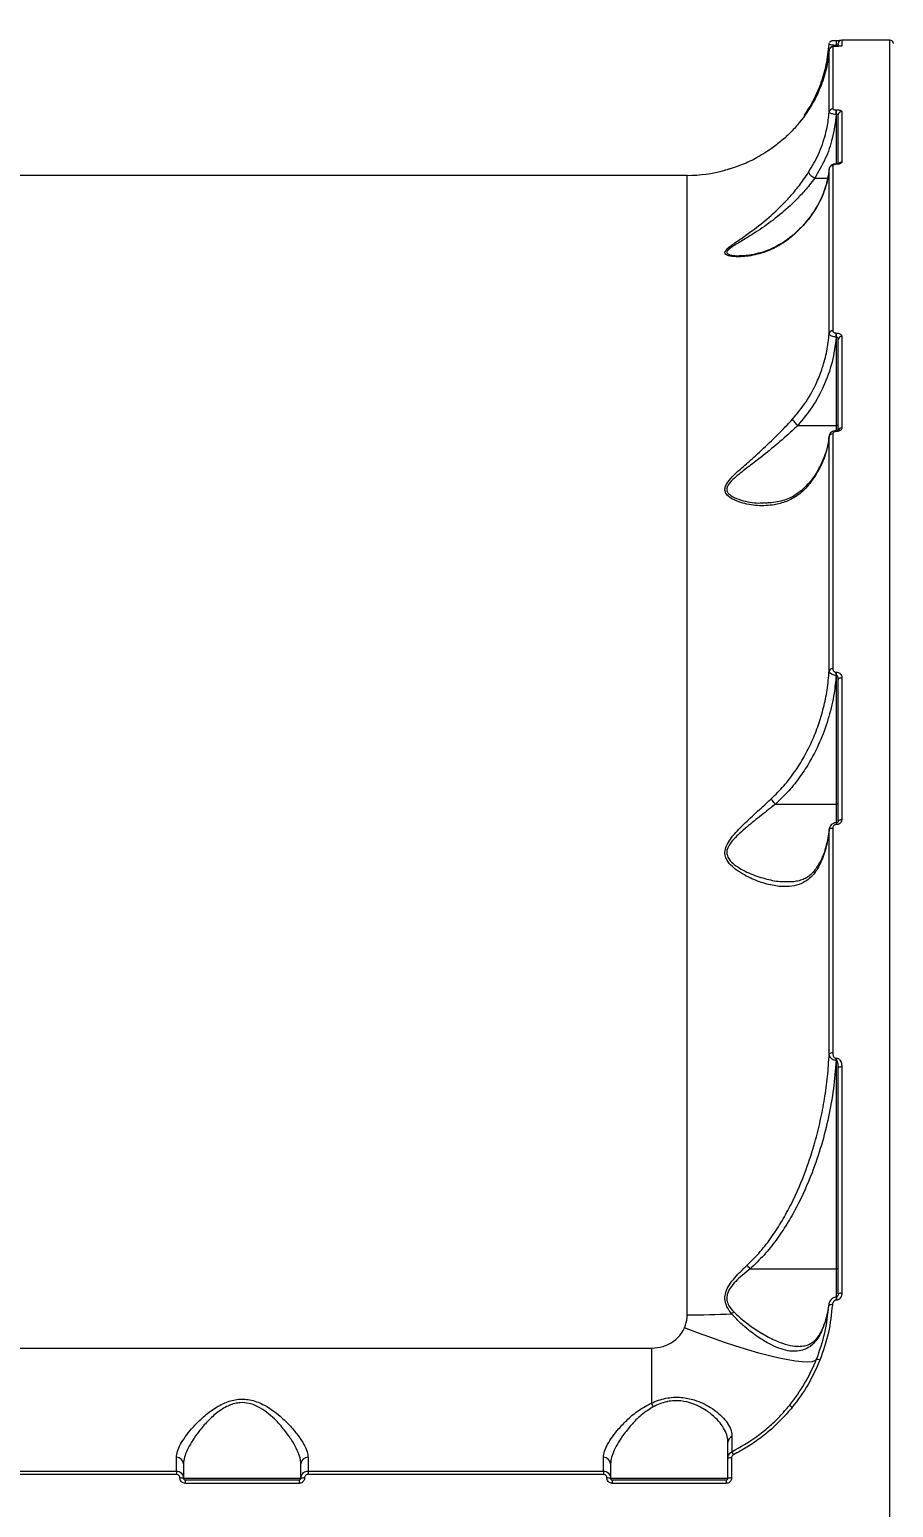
# Model space of a CAD drawing. Header units: millimetres. Extents: x -8760 to 8364, y -7998 to 7451.
# Drawn here: x 790.6 to 1033.4, y -2400.8 to -1985.6 of the extents above; entities that cross this region are included whole.
import ezdxf

# ---------------------------------------------------------------- set-up
doc = ezdxf.new("R2010")
doc.units = ezdxf.units.MM
for name, color, linetype in [('DIKOM_ОБЪЕКТ', 7, 'Continuous'), ('DIKOM_РАЗМЕР_ЗОНА', 7, 'Continuous'), ('DIKOM_РАЗМЕР_ОБЪЕКТА', 7, 'Continuous')]:
    doc.layers.add(name, color=color, linetype=linetype)
doc.styles.add('style1', font='arial.ttf', dxfattribs={"width": 0.8})
doc.dimstyles.new('1-50', dxfattribs={"dimtxt": 300, "dimasz": 200, "dimexe": 100, "dimexo": 0, "dimgap": 100, "dimtad": 1, "dimtxsty": 'style1', "dimcen": 200, "dimclrd": 7, "dimclre": 7, "dimclrt": 7, "dimadec": 1, "dimazin": 2, "dimtfac": 1, "dimtmove": 0, "dimatfit": 2, "dimfxl": 0, "dimlwd": 25, "dimlwe": 18, "dimarcsym": 0})

# ---------------------------------------------------------------- blocks, each defined once
blk = doc.blocks.new('*D21')
at = {"layer": 'Defpoints', "color": 0, "transparency": 16777216}
for p in [(-7755.65, -10.55), (8364.4, -2410.44), (8364.4, -7897.56)]:
    blk.add_point(p, dxfattribs=at)
at = {"layer": 'DIKOM_РАЗМЕР_ЗОНА', "color": 7, "lineweight": 18, "transparency": 16777216}
for p, q in [((-7755.65, -10.55), (-7755.65, -7997.56)), ((8364.4, -2410.44), (8364.4, -7997.56))]:
    blk.add_line(p, q, dxfattribs=at)
at = {"layer": 'DIKOM_РАЗМЕР_ЗОНА', "color": 7, "lineweight": 25, "transparency": 16777216}
blk.add_line((-7555.65, -7897.56), (8164.4, -7897.56), dxfattribs=at)
at = {"layer": 'DIKOM_РАЗМЕР_ЗОНА', "color": 7, "transparency": 16777216}
for points in [[(-7555.65, -7864.23), (-7555.65, -7930.9), (-7755.65, -7897.56)], [(8164.4, -7864.23), (8164.4, -7930.9), (8364.4, -7897.56)]]:
    blk.add_solid(points, dxfattribs=at)
at = {"layer": 'DIKOM_РАЗМЕР_ЗОНА', "color": 7, "transparency": 16777216, "insert": (1040.74, -7644.39), "char_height": 300, "attachment_point": 5, "style": 'style1'}
blk.add_mtext('16100', dxfattribs=at)
blk = doc.blocks.new('*D19')
at = {"layer": 'Defpoints', "color": 0, "transparency": 16777216}
for p in [(-5756.7, -306.55), (6365.48, -2710.55), (6365.48, -7111.41)]:
    blk.add_point(p, dxfattribs=at)
at = {"layer": 'DIKOM_РАЗМЕР_ОБЪЕКТА', "color": 7, "lineweight": 18, "transparency": 16777216}
for p, q in [((-5756.7, -306.55), (-5756.7, -7211.41)), ((6365.48, -2710.55), (6365.48, -7211.41))]:
    blk.add_line(p, q, dxfattribs=at)
at = {"layer": 'DIKOM_РАЗМЕР_ОБЪЕКТА', "color": 7, "lineweight": 25, "transparency": 16777216}
blk.add_line((-5556.7, -7111.41), (6165.48, -7111.41), dxfattribs=at)
at = {"layer": 'DIKOM_РАЗМЕР_ОБЪЕКТА', "color": 7, "transparency": 16777216}
for points in [[(-5556.7, -7078.08), (-5556.7, -7144.75), (-5756.7, -7111.41)], [(6165.48, -7078.08), (6165.48, -7144.75), (6365.48, -7111.41)]]:
    blk.add_solid(points, dxfattribs=at)
at = {"layer": 'DIKOM_РАЗМЕР_ОБЪЕКТА', "color": 7, "transparency": 16777216, "insert": (1047.24, -6858.24), "char_height": 300, "attachment_point": 5, "style": 'style1'}
blk.add_mtext('12100', dxfattribs=at)

msp = doc.modelspace()

# ---------------------------------------------------------------- linework, layer by layer
at = {"layer": 'DIKOM_ОБЪЕКТ', "color": 7, "linetype": 'Continuous', "lineweight": 15}
for p, q in [((1017.392, -1988.723), (1017.359, -1988.723)), ((1017.359, -1990.058), (1017.359, -1988.723)), ((1017.392, -1990.058), (1017.392, -1988.723)), ((1032.392, -1988.554), (1018.892, -1988.554)), ((1018.892, -1988.554), (1018.892, -1990.151)), ((1032.392, -2407.552), (1032.392, -1988.554)), ((1015.334, -2008.741), (1015.334, -1991.349)), ((1016.332, -1990.427), (1016.332, -2007.857)), ((1017.392, -1990.312), (1017.288, -1990.312)), ((1017.288, -1990.312), (1017.288, -1990.317)), ((1017.392, -1990.317), (1017.288, -1990.317)), ((1017.359, -1990.058), (1017.324, -1990.311)), ((1017.392, -1990.058), (1017.359, -1990.058)), ((1017.392, -1990.312), (1017.392, -1990.058)), ((1017.392, -1990.312), (1017.392, -1990.317)), ((1017.892, -1990.133), (1017.892, -1989.554)), ((1017.336, -2008.159), (1017.392, -2008.159)), ((1017.336, -2009.443), (1017.336, -2008.159)), ((1017.392, -2009.443), (1017.336, -2009.443)), ((1017.392, -2009.443), (1017.392, -2008.159)), ((1017.392, -2023.361), (1017.392, -2009.443)), ((1018.892, -2008.616), (1018.892, -2022.817)), ((1017.892, -2023.185), (1017.892, -2009.568)), ((1015.334, -2070.989), (1015.334, -2024.704)), ((1016.332, -2023.855), (1016.332, -2070.243)), ((1017.392, -2023.361), (1017.312, -2023.361)), ((1017.312, -2023.361), (1017.312, -2023.444)), ((1017.392, -2023.444), (1017.312, -2023.444)), ((1017.392, -2023.361), (1017.392, -2023.444)), ((975.442, -2026.554), (605.342, -2026.554)), ((975.442, -2346.707), (975.442, -2026.554)), ((1011.277, -2027.325), (1014.907, -2027.325)), ((990.077, -2049.136), (990.232, -2049.139)), ((1017.312, -2070.852), (1017.392, -2070.852)), ((1017.312, -2071.983), (1017.312, -2070.852)), ((1017.392, -2071.983), (1017.392, -2070.852)), ((1018.892, -2071.792), (1018.892, -2097.513)), ((1017.392, -2071.983), (1017.312, -2071.983)), ((1017.392, -2096.784), (1017.392, -2071.983)), ((1017.892, -2098.253), (1017.892, -2072.594)), ((1006.504, -2096.784), (1017.392, -2096.784)), ((1015.334, -2165.719), (1015.334, -2099.887)), ((1016.332, -2099.205), (1016.332, -2165.182)), ((1017.392, -2098.264), (1017.336, -2098.264)), ((1017.336, -2098.264), (1017.336, -2098.526)), ((1017.392, -2098.526), (1017.336, -2098.526)), ((1017.392, -2098.255), (1017.392, -2096.784)), ((1017.392, -2098.264), (1017.392, -2098.526)), ((1017.288, -2166.148), (1017.392, -2166.148)), ((1017.288, -2167.047), (1017.288, -2166.148)), ((1017.392, -2167.047), (1017.288, -2167.047)), ((1017.392, -2167.047), (1017.392, -2166.148)), ((1017.392, -2203.202), (1017.392, -2167.047)), ((1017.892, -2208.011), (1017.892, -2168.242)), ((1018.892, -2167.669), (1018.892, -2207.532)), ((1000.232, -2203.202), (1017.392, -2203.202)), ((1017.392, -2208.407), (1017.392, -2203.202)), ((1017.392, -2208.424), (1017.359, -2208.424)), ((1017.359, -2208.424), (1017.359, -2208.949)), ((1017.392, -2208.424), (1017.392, -2208.949)), ((1015.334, -2273.398), (1015.334, -2210.359)), ((1016.332, -2209.921), (1016.332, -2273.1)), ((1017.392, -2208.949), (1017.359, -2208.949)), ((1003.795, -2224.949), (1004.002, -2224.952)), ((1017.27, -2274.574), (1017.392, -2274.574)), ((1017.27, -2275.212), (1017.27, -2274.574)), ((1017.392, -2275.212), (1017.27, -2275.212)), ((1017.392, -2275.212), (1017.392, -2274.574)), ((1017.392, -2333.742), (1017.392, -2275.212)), ((1017.892, -2340.741), (1017.892, -2277.253)), ((1018.892, -2276.94), (1018.892, -2340.579)), ((993.144, -2333.742), (1017.392, -2333.742)), ((1017.392, -2341.717), (1017.392, -2333.742)), ((1015.216, -2343.768), (1015.051, -2344.792)), ((1017.392, -2341.692), (1017.304, -2341.692)), ((1017.304, -2341.692), (1017.304, -2342.535)), ((1017.392, -2342.535), (1017.304, -2342.535)), ((1017.392, -2341.692), (1017.392, -2342.535)), ((615.392, -2356.052), (965.392, -2356.052)), ((965.392, -2356.052), (965.392, -2371.461)), ((831.892, -2390.554), (831.892, -2386.697)), ((868.892, -2386.697), (868.892, -2390.554)), ((951.892, -2390.554), (951.892, -2386.697)), ((986.892, -2392.554), (986.892, -2386.941)), ((987.892, -2386.89), (987.892, -2392.516)), ((748.892, -2390.554), (831.892, -2390.554)), ((831.892, -2390.554), (831.892, -2391.514)), ((833.891, -2388.504), (833.891, -2392.554)), ((866.891, -2392.554), (866.891, -2388.504)), ((868.892, -2390.554), (868.892, -2391.514)), ((868.892, -2390.554), (951.892, -2390.554)), ((951.892, -2390.554), (951.892, -2391.514)), ((953.892, -2388.504), (953.892, -2392.554)), ((831.892, -2391.514), (748.892, -2391.514)), ((833.891, -2392.554), (866.891, -2392.554)), ((834.392, -2393.054), (834.392, -2394.02)), ((834.392, -2393.054), (866.392, -2393.054)), ((866.392, -2394.02), (834.392, -2394.02)), ((866.392, -2393.054), (866.392, -2394.02)), ((951.892, -2391.514), (868.892, -2391.514)), ((953.892, -2392.554), (986.892, -2392.554)), ((954.392, -2393.054), (954.392, -2394.02)), ((954.392, -2393.054), (986.392, -2393.054)), ((986.392, -2394.02), (954.392, -2394.02)), ((986.392, -2393.054), (986.392, -2394.02))]:
    msp.add_line(p, q, dxfattribs=at)
at = {"layer": 'DIKOM_ОБЪЕКТ', "color": 7, "linetype": 'Continuous', "lineweight": 15, "flags": 128}
for points in [[(1015.334, -1989.682), (1015.365, -1989.498), (1015.424, -1989.336)], [(1017.892, -2096.946), (1017.882, -2096.914), (1017.854, -2096.884), (1017.807, -2096.856), (1017.745, -2096.831), (1017.669, -2096.811), (1017.583, -2096.796), (1017.489, -2096.787), (1017.392, -2096.784)], [(1017.892, -2168.242), (1017.911, -2168.131), (1017.968, -2168.023), (1018.06, -2167.924), (1018.185, -2167.837), (1018.336, -2167.766), (1018.509, -2167.713), (1018.696, -2167.68), (1018.892, -2167.669)], [(1017.892, -2203.364), (1017.882, -2203.332), (1017.854, -2203.302), (1017.807, -2203.274), (1017.745, -2203.249), (1017.669, -2203.229), (1017.583, -2203.214), (1017.489, -2203.205), (1017.392, -2203.202)], [(1017.892, -2208.011), (1017.911, -2207.918), (1017.968, -2207.828), (1018.06, -2207.745), (1018.185, -2207.673), (1018.336, -2207.613), (1018.509, -2207.569), (1018.696, -2207.542), (1018.892, -2207.532)], [(1015.334, -2210.359), (1015.365, -2210.272), (1015.43, -2210.189), (1015.527, -2210.114), (1015.651, -2210.048), (1015.799, -2209.994), (1015.966, -2209.954), (1016.146, -2209.929), (1016.332, -2209.921)], [(1017.892, -2277.253), (1017.911, -2277.192), (1017.968, -2277.134), (1018.06, -2277.079), (1018.185, -2277.032), (1018.336, -2276.993), (1018.509, -2276.964), (1018.696, -2276.946), (1018.892, -2276.94)], [(1017.892, -2333.905), (1017.882, -2333.873), (1017.854, -2333.842), (1017.807, -2333.814), (1017.745, -2333.79), (1017.669, -2333.77), (1017.583, -2333.755), (1017.489, -2333.745), (1017.392, -2333.742)], [(1011.785, -2359.17), (1011.308, -2359.585), (1010.469, -2359.848), (1009.276, -2359.958), (1007.742, -2359.912), (1005.882, -2359.712), (1003.714, -2359.359), (1001.259, -2358.857), (998.541, -2358.211), (995.588, -2357.427), (992.429, -2356.513), (989.095, -2355.479), (985.618, -2354.333), (982.033, -2353.087), (978.376, -2351.755), (974.682, -2350.348)]]:
    msp.add_lwpolyline(points, dxfattribs=at)
at = {"layer": 'DIKOM_ОБЪЕКТ', "color": 7, "linetype": 'Continuous', "lineweight": 15}
for centre, radius, start, end in [((1018.892, -1989.554), 1, 90, 180), ((1032.392, -1989.554), 1, 0, 90), ((1016.33, -1991.425), 0.998, 89.87706, 175.67129), ((1018.893, -1991.16), 1.009, 90.05446, 114.44172), ((1016.311, -2008.838), 0.982, 88.8111, 174.31086), ((1018.869, -2009.593), 0.977, 88.64115, 178.54317), ((975.442, -1986.554), 40, 270, 285.35913), ((1016.295, -2024.822), 0.968, 87.84091, 172.97081), ((1018.881, -2023.847), 1.03, 89.38414, 141.56071), ((1016.252, -2071.176), 0.937, 85.13958, 168.49494), ((1018.803, -2072.706), 0.918, 84.4266, 173.00951), ((1016.229, -2100.123), 0.925, 83.5888, 165.19423), ((1018.779, -2098.406), 0.9, 82.80723, 170.23006), ((1016.182, -2166.098), 0.928, 80.70896, 155.895), ((1016.13, -2274.238), 1.157, 79.93465, 133.43494), ((1018.648, -2342.246), 1.685, 81.6919, 116.69301), ((1015.88, -2345.783), 1.97, 79.91176, 109.26896), ((975.564, -2110.376), 236.331, 269.9703, 272.99673), ((992.126, -2350.859), 6.142, 125.68538, 133.22884), ((1011.629, -2361.547), 2.382, 62.91985, 86.22497), ((959.014, -2375.422), 7.508, 22.85701, 31.84728), ((1002.541, -2375.258), 3.545, 47.19178, 62.56579), ((988.651, -2382.508), 1.761, 111.13043, 178.17514), ((831.983, -2388.605), 1.911, 3.04323, 92.75312), ((868.8, -2388.606), 1.911, 87.25023, 176.94662), ((951.983, -2388.606), 1.911, 3.05338, 92.74977), ((987.642, -2391.774), 4.891, 87.07818, 98.82855), ((979.828, -2390.098), 9.538, 25.47226, 31.19579), ((833.141, -2399.094), 6.583, 83.45467, 92.1724), ((867.642, -2399.103), 6.592, 87.83189, 96.54), ((953.141, -2399.097), 6.585, 83.45619, 92.17088), ((987.642, -2399.094), 6.583, 87.8276, 96.54533)]:
    msp.add_arc(centre, radius, start, end, dxfattribs=at)
for points, knots in [([(1017.359, -1988.723), (1017.25, -1988.723), (1017.014, -1988.723), (1016.681, -1988.729), (1016.44, -1988.738), (1016.3, -1988.747), (1016.192, -1988.76), (1016.048, -1988.79), (1015.845, -1988.868), (1015.6, -1989.039), (1015.486, -1989.232), (1015.424, -1989.336)], [0, 0, 0, 0, 0.1257527, 0.2730354, 0.4362017, 0.5414742, 0.6055247, 0.6582803, 0.7411243, 0.8601829, 1, 1, 1, 1]), ([(1018.421, -1988.71), (1018.312, -1988.712), (1018.075, -1988.718), (1017.671, -1988.723), (1017.417, -1988.722), (1017.34, -1988.722)], [0, 0, 0, 0, 0.3734735, 0.8105689, 1, 1, 1, 1]), ([(1015.334, -1991.349), (1015.111, -1993.136), (1014.661, -1996.735), (1013.037, -2001.638), (1010.629, -2006.679), (1007.836, -2010.822), (1004.653, -2014.383), (1002.003, -2016.887), (1000.011, -2018.377), (999.049, -2019.097)], [0, 0, 0, 0, 0.1738755, 0.3501406, 0.48806, 0.6922755, 0.797116, 0.9019381, 1, 1, 1, 1]), ([(1012.576, -2001.799), (1012.703, -2001.468), (1013.5, -1999.389), (1014.686, -1995.379), (1015.116, -1991.606), (1015.334, -1989.682)], [0, 0, 0, 0, 0.08498666, 0.53346152, 1, 1, 1, 1]), ([(1017.359, -1990.058), (1017.258, -1990.054), (1016.923, -1990.042), (1016.36, -1989.996), (1015.792, -1989.909), (1015.401, -1989.797), (1015.357, -1989.72), (1015.334, -1989.682)], [0, 0, 0, 0, 0.09423923, 0.31228377, 0.54118372, 0.77141743, 1, 1, 1, 1]), ([(1017.288, -1990.313), (1017.272, -1990.313), (1017.129, -1990.311), (1016.852, -1990.32), (1016.484, -1990.347), (1016.226, -1990.385), (1015.943, -1990.474), (1015.679, -1990.633), (1015.463, -1990.893), (1015.343, -1991.148), (1015.348, -1991.31), (1015.349, -1991.352)], [0, 0, 0, 0, 0.01700524, 0.15371972, 0.2948196, 0.48404896, 0.58924891, 0.71057795, 0.82622066, 0.95556223, 1, 1, 1, 1]), ([(1017.288, -1990.317), (1017.194, -1990.318), (1017.005, -1990.319), (1016.753, -1990.333), (1016.543, -1990.354), (1016.386, -1990.384), (1016.335, -1990.409), (1016.332, -1990.425), (1016.332, -1990.427)], [0, 0, 0, 0, 0.16741327, 0.33455555, 0.50920568, 0.71311396, 0.95773188, 1, 1, 1, 1]), ([(1018.516, -1990.244), (1018.516, -1990.244), (1018.515, -1990.244), (1018.42, -1990.261), (1018.206, -1990.285), (1017.861, -1990.305), (1017.519, -1990.314), (1017.332, -1990.311), (1017.272, -1990.31)], [0, 0, 0, 0, 0.0742072, 0.2264318, 0.4433861, 0.6948872, 0.9008317, 1, 1, 1, 1]), ([(1017.892, -1989.68), (1017.886, -1989.724), (1017.874, -1989.81), (1017.783, -1989.926), (1017.658, -1990.006), (1017.543, -1990.042), (1017.461, -1990.055), (1017.417, -1990.057), (1017.392, -1990.058)], [0, 0, 0, 0, 0.2685853, 0.5228626, 0.742512, 0.8691603, 0.9241893, 1, 1, 1, 1]), ([(1018.892, -1990.151), (1018.891, -1990.154), (1018.887, -1990.176), (1018.804, -1990.214), (1018.551, -1990.259), (1018.219, -1990.291), (1017.828, -1990.312), (1017.537, -1990.315), (1017.392, -1990.317)], [0, 0, 0, 0, 0.0392595, 0.2872097, 0.4951756, 0.6709645, 0.8352878, 1, 1, 1, 1]), ([(1008.347, -2009.697), (1008.895, -2008.876), (1010.055, -2007.138), (1011.473, -2004.44), (1012.23, -2002.629), (1012.576, -2001.799)], [0, 0, 0, 0, 0.3264834, 0.6915572, 1, 1, 1, 1]), ([(1012.576, -2001.799), (1012.573, -2001.808), (1012.546, -2001.876), (1012.546, -2001.989), (1012.663, -2002.119), (1012.699, -2002.159)], [0, 0, 0, 0, 0.0899013, 0.7255758, 1, 1, 1, 1]), ([(1009.567, -2025.673), (1010.545, -2024.005), (1012.525, -2020.628), (1014.225, -2015.614), (1015.058, -2011.605), (1015.263, -2009.484), (1015.334, -2008.741)], [0, 0, 0, 0, 0.3181973, 0.6439683, 0.8752516, 1, 1, 1, 1]), ([(1017.336, -2009.443), (1017.045, -2011.698), (1016.495, -2015.94), (1014.385, -2021.98), (1012.321, -2025.529), (1011.277, -2027.325)], [0, 0, 0, 0, 0.3593332, 0.6759014, 1, 1, 1, 1]), ([(1017.336, -2009.443), (1017.188, -2009.435), (1016.814, -2009.415), (1016.25, -2009.319), (1015.743, -2009.158), (1015.4, -2008.956), (1015.356, -2008.813), (1015.334, -2008.741)], [0, 0, 0, 0, 0.14237842, 0.35725073, 0.57169881, 0.78576027, 1, 1, 1, 1]), ([(1016.332, -2007.857), (1016.343, -2007.891), (1016.365, -2007.958), (1016.538, -2008.049), (1016.792, -2008.117), (1017.075, -2008.154), (1017.262, -2008.158), (1017.336, -2008.159)], [0, 0, 0, 0, 0.2142488, 0.4284589, 0.6429474, 0.8577104, 1, 1, 1, 1]), ([(1017.392, -2008.159), (1017.502, -2008.161), (1017.781, -2008.167), (1018.202, -2008.221), (1018.583, -2008.324), (1018.842, -2008.461), (1018.875, -2008.564), (1018.892, -2008.616)], [0, 0, 0, 0, 0.1408095, 0.3552674, 0.5700102, 0.7849664, 1, 1, 1, 1]), ([(1017.892, -2009.568), (1017.886, -2009.554), (1017.875, -2009.525), (1017.789, -2009.488), (1017.662, -2009.46), (1017.521, -2009.445), (1017.428, -2009.444), (1017.392, -2009.443)], [0, 0, 0, 0, 0.2150498, 0.4300529, 0.6447656, 0.8591268, 1, 1, 1, 1]), ([(999.049, -2019.097), (997.59, -2020.041), (994.674, -2021.93), (990.915, -2023.571), (988.363, -2024.457), (987.016, -2024.86), (986.213, -2025.08), (986.095, -2025.111), (986.037, -2025.125)], [0, 0, 0, 0, 0.2880613, 0.5760057, 0.7446811, 0.8315935, 0.9180223, 1, 1, 1, 1]), ([(1005.023, -2043.586), (1004.187, -2044.254), (1002.513, -2045.59), (999.194, -2047.428), (995.062, -2048.919), (991.044, -2049.492), (988.392, -2049.411), (987.046, -2049.151), (986.224, -2048.795), (985.907, -2048.216), (986.443, -2047.324), (988.061, -2046.031), (990.615, -2044.28), (994.264, -2041.753), (998.453, -2038.425), (1002.494, -2034.617), (1005.715, -2030.983), (1007.915, -2028.152), (1009.106, -2026.365), (1009.567, -2025.673)], [0, 0, 0, 0, 0.0567894, 0.1136198, 0.2118342, 0.3100275, 0.3620244, 0.3887773, 0.4153912, 0.4457916, 0.4741535, 0.5168552, 0.5810001, 0.6453914, 0.7421935, 0.8388417, 0.9001429, 0.9613606, 1, 1, 1, 1]), ([(1015.334, -2024.704), (1015.063, -2026.449), (1014.514, -2029.984), (1012.289, -2034.952), (1009.206, -2039.595), (1006.429, -2042.245), (1005.023, -2043.586)], [0, 0, 0, 0, 0.25361, 0.513976, 0.7539748, 1, 1, 1, 1]), ([(1009.567, -2025.673), (1009.567, -2025.687), (1009.567, -2025.738), (1009.612, -2025.888), (1009.797, -2026.17), (1010.185, -2026.56), (1010.695, -2026.968), (1011.078, -2027.205), (1011.27, -2027.323)], [0, 0, 0, 0, 0.0380641, 0.149178, 0.3618946, 0.5746109, 0.7873208, 1, 1, 1, 1]), ([(1015.304, -2024.659), (1015.255, -2025.201), (1015.124, -2026.664), (1014.805, -2028.24), (1014.457, -2029.253), (1014.417, -2029.369)], [0, 0, 0, 0, 0.3428981, 0.924419, 1, 1, 1, 1]), ([(1017.312, -2023.366), (1017.271, -2023.364), (1017.004, -2023.356), (1016.47, -2023.445), (1015.897, -2023.686), (1015.512, -2024.097), (1015.341, -2024.452), (1015.351, -2024.663), (1015.353, -2024.722)], [0, 0, 0, 0, 0.0432427, 0.2847516, 0.5764234, 0.7634527, 0.9349172, 1, 1, 1, 1]), ([(1017.312, -2023.444), (1017.205, -2023.448), (1016.99, -2023.456), (1016.703, -2023.523), (1016.483, -2023.621), (1016.353, -2023.737), (1016.338, -2023.818), (1016.332, -2023.855)], [0, 0, 0, 0, 0.2040129, 0.4080494, 0.6135847, 0.8265624, 1, 1, 1, 1]), ([(1018.892, -2022.817), (1018.881, -2022.873), (1018.858, -2022.997), (1018.655, -2023.174), (1018.316, -2023.323), (1017.88, -2023.424), (1017.554, -2023.437), (1017.392, -2023.444)], [0, 0, 0, 0, 0.1742063, 0.38958, 0.5958355, 0.7978708, 1, 1, 1, 1]), ([(1018.108, -2023.235), (1018.108, -2023.235), (1018.117, -2023.228), (1018.079, -2023.252), (1017.983, -2023.286), (1017.808, -2023.329), (1017.597, -2023.358), (1017.451, -2023.357), (1017.392, -2023.357)], [0, 0, 0, 0, 0.0116076, 0.1901697, 0.3680144, 0.5947434, 0.8346781, 1, 1, 1, 1]), ([(1011.27, -2027.323), (1011.27, -2027.323), (1010.796, -2027.963), (1009.52, -2029.66), (1007.221, -2032.291), (1003.837, -2035.674), (999.608, -2039.195), (995.228, -2042.255), (991.407, -2044.568), (988.741, -2046.158), (987.012, -2047.337), (986.466, -2048.102), (986.633, -2048.47), (987.018, -2048.754), (987.644, -2048.97), (988.743, -2049.149), (989.614, -2049.141), (990.077, -2049.136)], [0, 0, 0, 0, 0.0000488, 0.0581803, 0.1514851, 0.2449061, 0.393044, 0.5413885, 0.6385863, 0.7353941, 0.7971403, 0.8365736, 0.869716, 0.8788037, 0.9172691, 0.9559978, 1, 1, 1, 1]), ([(1014.417, -2029.369), (1014.17, -2030.153), (1013.639, -2031.837), (1012.451, -2034.346), (1010.954, -2036.874), (1009.169, -2039.275), (1007.259, -2041.437), (1005.824, -2042.726), (1005.169, -2043.315)], [0, 0, 0, 0, 0.1546568, 0.3322612, 0.5085754, 0.6823003, 0.8550993, 1, 1, 1, 1]), ([(1011.277, -2027.325), (1011.276, -2027.324), (1011.273, -2027.324), (1011.271, -2027.323), (1011.27, -2027.323)], [0, 0, 0, 0, 0.6049061, 1, 1, 1, 1]), ([(1005.154, -2043.308), (1004.993, -2043.458), (1004.231, -2044.163), (1002.745, -2045.212), (1000.676, -2046.468), (998.427, -2047.511), (996.013, -2048.345), (993.647, -2048.888), (991.615, -2049.161), (990.538, -2049.167), (990.069, -2049.169)], [0, 0, 0, 0, 0.0350861, 0.1658632, 0.3047067, 0.4517812, 0.606395, 0.7696285, 0.8998159, 1, 1, 1, 1]), ([(1005.023, -2043.586), (1005.037, -2043.545), (1005.073, -2043.442), (1005.145, -2043.375), (1005.188, -2043.334)], [0, 0, 0, 0, 0.3979752, 1, 1, 1, 1]), ([(1005.023, -2095.065), (1006.346, -2093.462), (1009.023, -2090.218), (1011.684, -2085.272), (1013.558, -2080.472), (1014.795, -2075.911), (1015.154, -2072.637), (1015.334, -2070.989)], [0, 0, 0, 0, 0.2308649, 0.46717467, 0.62656949, 0.81199216, 1, 1, 1, 1]), ([(1017.312, -2071.983), (1017.195, -2071.976), (1016.859, -2071.955), (1016.316, -2071.841), (1015.783, -2071.616), (1015.412, -2071.318), (1015.36, -2071.098), (1015.334, -2070.989)], [0, 0, 0, 0, 0.1131916, 0.3259638, 0.5480066, 0.7754512, 1, 1, 1, 1]), ([(1016.332, -2070.243), (1016.343, -2070.314), (1016.366, -2070.457), (1016.548, -2070.646), (1016.813, -2070.782), (1017.085, -2070.845), (1017.253, -2070.851), (1017.312, -2070.852)], [0, 0, 0, 0, 0.2287721, 0.4578046, 0.6784691, 0.8883103, 1, 1, 1, 1]), ([(1017.392, -2070.852), (1017.478, -2070.855), (1017.736, -2070.864), (1018.153, -2070.961), (1018.559, -2071.172), (1018.838, -2071.463), (1018.874, -2071.683), (1018.892, -2071.792)], [0, 0, 0, 0, 0.1082587, 0.3204193, 0.5430328, 0.7715415, 1, 1, 1, 1]), ([(1017.312, -2071.983), (1017.007, -2074.339), (1016.387, -2079.118), (1013.972, -2085.695), (1010.733, -2091.708), (1007.924, -2095.079), (1006.504, -2096.784)], [0, 0, 0, 0, 0.26069259, 0.52870141, 0.76162939, 1, 1, 1, 1]), ([(1017.892, -2072.594), (1017.886, -2072.523), (1017.875, -2072.384), (1017.786, -2072.198), (1017.662, -2072.067), (1017.549, -2072.01), (1017.464, -2071.987), (1017.421, -2071.984), (1017.392, -2071.983)], [0, 0, 0, 0, 0.2552946, 0.4988354, 0.7166935, 0.8615253, 0.9069673, 1, 1, 1, 1]), ([(1009.567, -2113.518), (1009.034, -2114.12), (1007.968, -2115.324), (1005.759, -2117.017), (1002.91, -2118.437), (999.036, -2119.367), (994.584, -2119.47), (990.476, -2118.61), (987.613, -2117.316), (986.476, -2116.237), (986.051, -2115.323), (985.969, -2114.458), (986.588, -2112.977), (988.358, -2110.92), (991.182, -2108.314), (995.003, -2105.005), (999.175, -2101.137), (1002.664, -2097.648), (1004.527, -2095.608), (1005.023, -2095.065)], [0, 0, 0, 0, 0.0444639, 0.0889579, 0.1635213, 0.2382078, 0.3367402, 0.435199, 0.4934918, 0.5320782, 0.5401509, 0.566504, 0.5926845, 0.6382183, 0.7083403, 0.7787109, 0.8724528, 0.9660318, 1, 1, 1, 1]), ([(1005.023, -2095.065), (1005.038, -2095.102), (1005.081, -2095.209), (1005.232, -2095.466), (1005.537, -2095.862), (1005.991, -2096.344), (1006.331, -2096.637), (1006.501, -2096.783)], [0, 0, 0, 0, 0.0873027, 0.2536099, 0.5024043, 0.7512533, 1, 1, 1, 1]), ([(1006.501, -2096.783), (1006.501, -2096.783), (1005.992, -2097.293), (1004.004, -2099.17), (1000.369, -2102.385), (995.999, -2105.905), (992.004, -2108.897), (989.054, -2111.238), (987.168, -2113.094), (986.496, -2114.434), (986.573, -2115.108), (986.74, -2115.501), (987.038, -2116.03), (988.259, -2116.988), (991.271, -2118.059), (994.42, -2118.714), (996.596, -2118.573), (997.105, -2118.539)], [0, 0, 0, 0, 0.0000233, 0.0498749, 0.1877812, 0.3258969, 0.4282613, 0.5302588, 0.5938293, 0.6289819, 0.6634486, 0.6639067, 0.6747478, 0.7279232, 0.8113282, 0.9558368, 1, 1, 1, 1]), ([(1006.504, -2096.784), (1006.504, -2096.784), (1006.503, -2096.784), (1006.502, -2096.783), (1006.501, -2096.783), (1006.501, -2096.783)], [0, 0, 0, 0, 0.4360621, 0.8155496, 1, 1, 1, 1]), ([(1015.334, -2099.887), (1015.093, -2101.443), (1014.603, -2104.592), (1012.874, -2108.592), (1011.086, -2111.551), (1009.987, -2112.974), (1009.567, -2113.518)], [0, 0, 0, 0, 0.3247099, 0.657483, 0.8690072, 1, 1, 1, 1]), ([(1015.239, -2099.877), (1015.205, -2100.278), (1015.097, -2101.568), (1014.582, -2103.726), (1013.71, -2106.327), (1012.509, -2108.856), (1011.179, -2111.1), (1010.121, -2112.443), (1009.672, -2113.014)], [0, 0, 0, 0, 0.0873006, 0.2802041, 0.4734995, 0.6663171, 0.8580684, 1, 1, 1, 1]), ([(1017.337, -2098.264), (1017.337, -2098.264), (1017.081, -2098.248), (1016.571, -2098.35), (1015.942, -2098.67), (1015.528, -2099.147), (1015.328, -2099.596), (1015.353, -2099.859), (1015.36, -2099.932)], [0, 0, 0, 0, 0.0003223, 0.259976, 0.504647, 0.7217519, 0.9226991, 1, 1, 1, 1]), ([(1017.336, -2098.526), (1017.262, -2098.529), (1017.075, -2098.537), (1016.792, -2098.619), (1016.538, -2098.773), (1016.365, -2098.976), (1016.343, -2099.128), (1016.332, -2099.205)], [0, 0, 0, 0, 0.1422756, 0.3570299, 0.5715471, 0.7857073, 1, 1, 1, 1]), ([(1017.926, -2098.112), (1017.927, -2098.112), (1017.928, -2098.113), (1017.862, -2098.162), (1017.745, -2098.212), (1017.582, -2098.256), (1017.454, -2098.26), (1017.391, -2098.262)], [0, 0, 0, 0, 0.1889975, 0.390767, 0.5814638, 0.7926393, 1, 1, 1, 1]), ([(1018.892, -2097.513), (1018.875, -2097.626), (1018.842, -2097.854), (1018.583, -2098.157), (1018.202, -2098.387), (1017.781, -2098.508), (1017.502, -2098.521), (1017.392, -2098.526)], [0, 0, 0, 0, 0.2150652, 0.4300051, 0.6447336, 0.8591878, 1, 1, 1, 1]), ([(1009.589, -2112.908), (1009.452, -2113.088), (1008.894, -2113.825), (1007.79, -2114.9), (1006.27, -2116.125), (1004.606, -2117.102), (1002.771, -2117.825), (1000.71, -2118.344), (998.811, -2118.62), (997.571, -2118.606), (997.117, -2118.601)], [0, 0, 0, 0, 0.0419921, 0.1713801, 0.3065129, 0.4458247, 0.5884289, 0.7372969, 0.9039282, 1, 1, 1, 1]), ([(1009.567, -2113.518), (1009.567, -2113.492), (1009.568, -2113.39), (1009.592, -2113.213), (1009.683, -2113.111), (1009.73, -2113.057)], [0, 0, 0, 0, 0.1413338, 0.5533864, 1, 1, 1, 1]), ([(999.049, -2201.698), (1000.255, -2200.51), (1002.682, -2198.12), (1005.731, -2194.123), (1008.372, -2189.912), (1010.572, -2185.524), (1012.396, -2180.905), (1013.807, -2176.106), (1014.863, -2171.022), (1015.173, -2167.535), (1015.334, -2165.719)], [0, 0, 0, 0, 0.1236853, 0.2488956, 0.3689565, 0.4907454, 0.612546, 0.7380555, 0.8635714, 1, 1, 1, 1]), ([(1017.288, -2167.047), (1017.124, -2168.706), (1016.737, -2172.608), (1015.351, -2178.663), (1013.104, -2185.095), (1010.339, -2190.686), (1007.248, -2195.475), (1004.045, -2199.552), (1001.5, -2201.984), (1000.228, -2203.201)], [0, 0, 0, 0, 0.123411, 0.2903377, 0.4577867, 0.6246126, 0.7465476, 0.8732949, 1, 1, 1, 1]), ([(1017.288, -2167.047), (1017.195, -2167.041), (1016.89, -2167.023), (1016.397, -2166.9), (1015.872, -2166.635), (1015.485, -2166.262), (1015.348, -2165.932), (1015.336, -2165.748), (1015.334, -2165.719)], [0, 0, 0, 0, 0.0891728, 0.2936764, 0.4896179, 0.7163921, 0.9545775, 1, 1, 1, 1]), ([(1016.332, -2165.182), (1016.348, -2165.321), (1016.376, -2165.566), (1016.581, -2165.863), (1016.838, -2166.056), (1017.088, -2166.139), (1017.242, -2166.146), (1017.288, -2166.148)], [0, 0, 0, 0, 0.3025489, 0.5346164, 0.725426, 0.9170262, 1, 1, 1, 1]), ([(1017.392, -2166.148), (1017.462, -2166.151), (1017.704, -2166.161), (1018.099, -2166.296), (1018.508, -2166.61), (1018.824, -2167.077), (1018.868, -2167.46), (1018.892, -2167.669)], [0, 0, 0, 0, 0.0796673, 0.2757319, 0.4707675, 0.7105208, 1, 1, 1, 1]), ([(1017.892, -2168.242), (1017.884, -2168.08), (1017.871, -2167.794), (1017.773, -2167.435), (1017.659, -2167.214), (1017.552, -2167.104), (1017.471, -2167.055), (1017.415, -2167.049), (1017.392, -2167.047)], [0, 0, 0, 0, 0.3509548, 0.6182637, 0.8028764, 0.8793189, 0.9492546, 1, 1, 1, 1]), ([(1012.576, -2220.356), (1012.332, -2220.822), (1011.741, -2221.95), (1010.583, -2223.42), (1008.922, -2224.848), (1006.782, -2225.894), (1003.867, -2226.472), (1000.328, -2226.314), (996.226, -2225.306), (992.701, -2223.817), (989.928, -2222.206), (988.049, -2220.757), (986.668, -2219.193), (985.98, -2217.527), (986.052, -2215.789), (986.9, -2213.943), (988.278, -2212.097), (990.568, -2209.592), (993.769, -2206.545), (996.85, -2203.714), (998.6, -2202.109), (999.049, -2201.698)], [0, 0, 0, 0, 0.0311474, 0.0753846, 0.1207357, 0.1821174, 0.245388, 0.3302613, 0.4176098, 0.5065777, 0.5523818, 0.5981008, 0.6383975, 0.667094, 0.6962062, 0.728674, 0.7668138, 0.8059878, 0.8877664, 0.9712467, 1, 1, 1, 1]), ([(1000.232, -2203.202), (999.76, -2203.576), (997.954, -2205.008), (994.732, -2207.557), (991.394, -2210.272), (988.957, -2212.543), (987.507, -2214.175), (986.631, -2215.773), (986.531, -2216.844), (986.69, -2217.784), (987.248, -2218.917), (988.696, -2220.274), (990.625, -2221.52), (993.535, -2222.93), (997.195, -2224.173), (1000.935, -2224.997), (1003.028, -2224.962), (1003.795, -2224.949)], [0, 0, 0, 0, 0.0410692, 0.1572904, 0.2754469, 0.3282013, 0.3819043, 0.4245809, 0.455833, 0.4620014, 0.4994155, 0.5539221, 0.6164829, 0.6791589, 0.8083559, 0.9297176, 1, 1, 1, 1]), ([(1000.228, -2203.201), (1000.074, -2203.038), (999.765, -2202.714), (999.391, -2202.235), (999.165, -2201.9), (999.076, -2201.745), (999.049, -2201.698)], [0, 0, 0, 0, 0.3253062, 0.6505324, 0.8925048, 1, 1, 1, 1]), ([(1000.228, -2203.201), (1000.228, -2203.201), (1000.229, -2203.201), (1000.23, -2203.202), (1000.231, -2203.202), (1000.232, -2203.202)], [0, 0, 0, 0, 0.2644714, 0.6715538, 1, 1, 1, 1]), ([(1017.359, -2208.437), (1017.314, -2208.433), (1017.027, -2208.409), (1016.495, -2208.574), (1015.866, -2208.989), (1015.461, -2209.621), (1015.286, -2210.135), (1015.334, -2210.389), (1015.335, -2210.394)], [0, 0, 0, 0, 0.04193948, 0.27183878, 0.50729209, 0.74857304, 0.9944292, 1, 1, 1, 1]), ([(1017.873, -2208.039), (1017.871, -2208.088), (1017.867, -2208.174), (1017.761, -2208.298), (1017.63, -2208.379), (1017.498, -2208.419), (1017.379, -2208.428), (1017.31, -2208.418), (1017.28, -2208.413)], [0, 0, 0, 0, 0.3051745, 0.53917, 0.6956001, 0.8157531, 0.9217184, 1, 1, 1, 1]), ([(1018.892, -2207.532), (1018.88, -2207.667), (1018.854, -2207.956), (1018.641, -2208.359), (1018.302, -2208.686), (1017.872, -2208.906), (1017.552, -2208.935), (1017.392, -2208.949)], [0, 0, 0, 0, 0.1890135, 0.4044923, 0.6068285, 0.803383, 1, 1, 1, 1]), ([(1015.334, -2210.359), (1015.116, -2211.946), (1014.686, -2215.057), (1013.5, -2218.367), (1012.703, -2220.083), (1012.576, -2220.356)], [0, 0, 0, 0, 0.4665312, 0.9150148, 1, 1, 1, 1]), ([(1015.326, -2210.242), (1015.323, -2210.326), (1015.282, -2211.363), (1014.911, -2213.344), (1014.17, -2216.152), (1013.386, -2218.316), (1012.764, -2219.51), (1012.606, -2219.812)], [0, 0, 0, 0, 0.0255711, 0.3177077, 0.6098615, 0.9011906, 1, 1, 1, 1]), ([(1017.359, -2208.949), (1017.25, -2208.959), (1017.032, -2208.978), (1016.74, -2209.128), (1016.507, -2209.352), (1016.358, -2209.629), (1016.34, -2209.828), (1016.332, -2209.921)], [0, 0, 0, 0, 0.1951395, 0.3900322, 0.5931879, 0.8110898, 1, 1, 1, 1]), ([(1012.518, -2219.698), (1012.475, -2219.791), (1012.186, -2220.428), (1011.545, -2221.406), (1010.592, -2222.605), (1009.514, -2223.552), (1008.339, -2224.253), (1006.922, -2224.729), (1005.465, -2225.027), (1004.445, -2225.047), (1003.981, -2225.057)], [0, 0, 0, 0, 0.0226647, 0.1555083, 0.2920132, 0.4320821, 0.5761784, 0.7277443, 0.8762182, 1, 1, 1, 1]), ([(1012.576, -2220.356), (1012.573, -2220.336), (1012.546, -2220.175), (1012.537, -2219.98), (1012.632, -2219.857), (1012.648, -2219.836)], [0, 0, 0, 0, 0.1051976, 0.8487887, 1, 1, 1, 1]), ([(992.295, -2332.742), (993.548, -2331.492), (996.07, -2328.976), (999.273, -2324.737), (1002.14, -2320.29), (1005.521, -2314.075), (1008.673, -2306.72), (1011.229, -2298.803), (1012.902, -2292.154), (1014.081, -2285.974), (1014.939, -2279.718), (1015.203, -2275.505), (1015.334, -2273.398)], [0, 0, 0, 0, 0.0803018, 0.1615644, 0.242141, 0.3227393, 0.4866041, 0.6103972, 0.7072097, 0.804024, 0.9020135, 1, 1, 1, 1]), ([(1017.27, -2275.212), (1017.056, -2277.871), (1016.629, -2283.187), (1015.217, -2291.138), (1013.242, -2299.034), (1010.363, -2307.571), (1007.055, -2314.967), (1003.515, -2321.204), (1000.486, -2325.695), (997.103, -2329.965), (994.463, -2332.477), (993.136, -2333.74)], [0, 0, 0, 0, 0.1245759, 0.2491553, 0.3764169, 0.5036645, 0.6677223, 0.7510851, 0.8344266, 0.9167824, 1, 1, 1, 1]), ([(1017.27, -2275.212), (1017.146, -2275.203), (1016.875, -2275.182), (1016.44, -2275.039), (1016.002, -2274.773), (1015.586, -2274.324), (1015.372, -2273.838), (1015.343, -2273.501), (1015.334, -2273.398)], [0, 0, 0, 0, 0.1132701, 0.2470916, 0.420368, 0.6073925, 0.8801019, 1, 1, 1, 1]), ([(1016.332, -2273.1), (1016.356, -2273.376), (1016.39, -2273.774), (1016.634, -2274.222), (1016.847, -2274.44), (1017.068, -2274.556), (1017.207, -2274.568), (1017.27, -2274.574)], [0, 0, 0, 0, 0.4370782, 0.6288925, 0.7909151, 0.9060702, 1, 1, 1, 1]), ([(1017.392, -2274.574), (1017.49, -2274.583), (1017.709, -2274.603), (1018.058, -2274.791), (1018.407, -2275.149), (1018.762, -2275.821), (1018.884, -2276.457), (1018.891, -2276.887), (1018.892, -2276.94)], [0, 0, 0, 0, 0.0928103, 0.2061926, 0.3692815, 0.5724316, 0.9471456, 1, 1, 1, 1]), ([(1017.892, -2277.253), (1017.88, -2276.887), (1017.864, -2276.362), (1017.737, -2275.738), (1017.629, -2275.43), (1017.524, -2275.272), (1017.447, -2275.222), (1017.412, -2275.213), (1017.394, -2275.212), (1017.392, -2275.212)], [0, 0, 0, 0, 0.5028585, 0.721964, 0.872214, 0.951473, 0.9757603, 0.9961821, 1, 1, 1, 1]), ([(987.919, -2346.383), (987.444, -2345.745), (986.618, -2344.633), (985.973, -2342.686), (986.066, -2340.715), (986.954, -2338.673), (988.376, -2336.693), (990.225, -2334.688), (991.569, -2333.425), (992.295, -2332.742)], [0, 0, 0, 0, 0.1507751, 0.2625239, 0.3758054, 0.5043432, 0.6598334, 0.8160145, 1, 1, 1, 1]), ([(993.136, -2333.74), (992.985, -2333.578), (992.711, -2333.285), (992.438, -2332.939), (992.318, -2332.773), (992.295, -2332.742)], [0, 0, 0, 0, 0.4994157, 0.9073083, 1, 1, 1, 1]), ([(993.144, -2333.742), (992.38, -2334.352), (990.985, -2335.467), (989.047, -2337.241), (987.557, -2338.99), (986.662, -2340.71), (986.533, -2341.921), (986.663, -2343.005), (987.196, -2344.355), (988.047, -2345.312), (988.543, -2345.87)], [0, 0, 0, 0, 0.1920741, 0.3511845, 0.5094878, 0.6344415, 0.7186542, 0.7420969, 0.8496026, 1, 1, 1, 1]), ([(993.136, -2333.74), (993.136, -2333.74), (993.138, -2333.741), (993.141, -2333.742), (993.143, -2333.742), (993.144, -2333.742)], [0, 0, 0, 0, 0.2998769, 0.67194, 1, 1, 1, 1]), ([(1017.889, -2340.742), (1017.89, -2340.753), (1017.905, -2340.949), (1017.824, -2341.255), (1017.644, -2341.551), (1017.504, -2341.664), (1017.421, -2341.692), (1017.378, -2341.692), (1017.358, -2341.688), (1017.35, -2341.686)], [0, 0, 0, 0, 0.0278278, 0.4987817, 0.7632978, 0.8961873, 0.9489204, 0.9813364, 1, 1, 1, 1]), ([(1018.892, -2340.579), (1018.877, -2340.783), (1018.846, -2341.227), (1018.592, -2341.818), (1018.216, -2342.245), (1017.81, -2342.489), (1017.531, -2342.52), (1017.392, -2342.535)], [0, 0, 0, 0, 0.2267752, 0.4919754, 0.6959586, 0.8477459, 1, 1, 1, 1]), ([(1011.785, -2359.17), (1012.652, -2356.723), (1014.407, -2351.766), (1014.953, -2346.559), (1015.23, -2343.923)], [0, 0, 0, 0, 0.4937345, 1, 1, 1, 1]), ([(1016.225, -2343.843), (1015.953, -2346.471), (1015.401, -2351.791), (1013.616, -2356.86), (1012.713, -2359.426)], [0, 0, 0, 0, 0.4937916, 1, 1, 1, 1]), ([(1015.23, -2343.923), (1015.044, -2345.083), (1014.668, -2347.415), (1013.828, -2349.675), (1013.406, -2350.811)], [0, 0, 0, 0, 0.4973158, 1, 1, 1, 1]), ([(1015.051, -2344.792), (1014.991, -2345.203), (1014.794, -2346.548), (1014.26, -2348.451), (1013.658, -2349.909), (1013.428, -2350.467)], [0, 0, 0, 0, 0.2137964, 0.6991287, 1, 1, 1, 1]), ([(1017.305, -2341.711), (1017.129, -2341.718), (1016.746, -2341.735), (1016.204, -2342.023), (1015.718, -2342.488), (1015.36, -2343.142), (1015.224, -2343.711), (1015.226, -2344.039), (1015.226, -2344.09)], [0, 0, 0, 0, 0.1487259, 0.3249825, 0.5085077, 0.7183767, 0.9563829, 1, 1, 1, 1]), ([(1017.304, -2342.535), (1017.24, -2342.54), (1017.077, -2342.552), (1016.811, -2342.676), (1016.526, -2342.943), (1016.298, -2343.348), (1016.25, -2343.677), (1016.225, -2343.843)], [0, 0, 0, 0, 0.10333592, 0.26247278, 0.46114658, 0.72820838, 1, 1, 1, 1]), ([(974.682, -2350.348), (975.01, -2349.368), (975.373, -2348.285), (975.438, -2347.042), (975.44, -2346.821), (975.442, -2346.707)], [0, 0, 0, 0, 0.8217554, 0.9078628, 1, 1, 1, 1]), ([(1013.406, -2350.811), (1013.093, -2351.489), (1012.458, -2352.862), (1011.256, -2354.464), (1009.868, -2355.707), (1008.245, -2356.557), (1006.389, -2356.973), (1004.226, -2356.915), (1001.801, -2356.33), (999.012, -2355.148), (995.945, -2353.366), (992.951, -2351.18), (990.205, -2348.869), (988.685, -2347.216), (987.919, -2346.383)], [0, 0, 0, 0, 0.0668901, 0.1355731, 0.2055368, 0.2771146, 0.3560572, 0.4367293, 0.528013, 0.6212562, 0.7279974, 0.8370979, 0.9179814, 1, 1, 1, 1]), ([(988.543, -2345.87), (989.595, -2346.841), (991.723, -2348.807), (995.205, -2351.188), (998.74, -2353.256), (1002.088, -2354.695), (1004.936, -2355.511), (1006.513, -2355.522), (1007.193, -2355.527)], [0, 0, 0, 0, 0.1706286, 0.34520241, 0.52938955, 0.71768135, 0.87820122, 1, 1, 1, 1]), ([(965.392, -2356.052), (966.505, -2355.955), (968.71, -2355.763), (971.66, -2354.247), (973.666, -2352.322), (974.415, -2350.868), (974.682, -2350.348)], [0, 0, 0, 0, 0.2885616, 0.5716264, 0.8470363, 1, 1, 1, 1]), ([(1013.464, -2350.466), (1013.259, -2350.924), (1012.837, -2351.866), (1012.087, -2353.017), (1011.252, -2353.988), (1010.351, -2354.718), (1009.318, -2355.245), (1008.281, -2355.55), (1007.5, -2355.565), (1007.182, -2355.572)], [0, 0, 0, 0, 0.1271863, 0.2619148, 0.4036368, 0.5495892, 0.7049986, 0.8798935, 1, 1, 1, 1]), ([(1013.476, -2350.491), (1013.462, -2350.511), (1013.408, -2350.59), (1013.405, -2350.707), (1013.406, -2350.795), (1013.406, -2350.811)], [0, 0, 0, 0, 0.2274228, 0.8583423, 1, 1, 1, 1]), ([(1004.175, -2372.111), (1005.674, -2370.12), (1008.707, -2366.091), (1010.751, -2361.495), (1011.785, -2359.17)], [0, 0, 0, 0, 0.4941624, 1, 1, 1, 1]), ([(1012.713, -2359.426), (1011.685, -2361.748), (1009.606, -2366.447), (1006.514, -2370.571), (1004.951, -2372.657)], [0, 0, 0, 0, 0.494168, 1, 1, 1, 1]), ([(831.892, -2386.697), (831.953, -2386.151), (832.078, -2385.043), (833.001, -2383.07), (834.354, -2380.94), (836.226, -2378.573), (838.689, -2375.994), (841.764, -2373.425), (845.181, -2371.38), (848.293, -2370.435), (850.738, -2370.305), (852.607, -2370.521), (854.453, -2371.041), (856.558, -2371.958), (858.816, -2373.342), (861.455, -2375.424), (864.063, -2377.991), (866.271, -2380.691), (867.816, -2383.118), (868.724, -2385.106), (868.839, -2386.198), (868.892, -2386.697)], [0, 0, 0, 0, 0.0545824, 0.1110309, 0.1659466, 0.2220119, 0.289071, 0.3579594, 0.4226715, 0.4774037, 0.5047512, 0.5331002, 0.5623551, 0.5923805, 0.6398899, 0.6885852, 0.7592836, 0.8320602, 0.8901599, 0.9498683, 1, 1, 1, 1]), ([(965.392, -2371.461), (966.035, -2371.191), (967.337, -2370.646), (969.426, -2370.088), (971.603, -2369.794), (974.348, -2369.826), (977.194, -2370.427), (979.905, -2371.506), (982.225, -2372.785), (984.347, -2374.353), (986.107, -2376.128), (987.338, -2377.958), (987.94, -2379.545), (987.996, -2380.503), (988.017, -2380.866)], [0, 0, 0, 0, 0.0603711, 0.1220467, 0.1825841, 0.2452039, 0.3548665, 0.4358139, 0.5191061, 0.6213431, 0.7266012, 0.8297207, 0.9355797, 1, 1, 1, 1]), ([(866.891, -2388.504), (866.845, -2387.979), (866.743, -2386.843), (865.94, -2384.763), (864.585, -2382.25), (862.616, -2379.404), (860.321, -2376.731), (857.944, -2374.515), (855.952, -2373.064), (854.045, -2372.08), (852.113, -2371.426), (850.382, -2371.281), (848.76, -2371.473), (847.475, -2371.799), (845.284, -2372.745), (842.687, -2374.58), (839.959, -2377.261), (837.779, -2379.945), (836.096, -2382.445), (834.901, -2384.655), (834.067, -2386.739), (833.95, -2387.91), (833.891, -2388.504)], [0, 0, 0, 0, 0.050714, 0.1099146, 0.170724, 0.2426523, 0.3164734, 0.3637492, 0.411988, 0.4400453, 0.4688586, 0.510098, 0.5210844, 0.54682, 0.5734083, 0.636933, 0.7046122, 0.7741497, 0.8302515, 0.8873299, 0.9428798, 1, 1, 1, 1]), ([(951.892, -2386.697), (951.956, -2386.141), (952.085, -2385.03), (953.01, -2383.053), (954.359, -2380.932), (956.243, -2378.552), (958.704, -2375.986), (961.733, -2373.39), (964.201, -2372.089), (965.392, -2371.461)], [0, 0, 0, 0, 0.13165707, 0.26348797, 0.39514041, 0.52687743, 0.6882981, 0.84953898, 1, 1, 1, 1]), ([(965.932, -2372.506), (964.865, -2373.169), (962.639, -2374.554), (959.968, -2377.274), (957.777, -2379.942), (956.097, -2382.446), (954.901, -2384.655), (954.066, -2386.739), (953.95, -2387.91), (953.892, -2388.504)], [0, 0, 0, 0, 0.1463803, 0.3054982, 0.4689908, 0.6008944, 0.735097, 0.8657028, 1, 1, 1, 1]), ([(986.892, -2382.452), (986.87, -2382.073), (986.814, -2381.083), (986.251, -2379.423), (985.115, -2377.523), (983.466, -2375.642), (981.515, -2374.004), (979.341, -2372.634), (976.844, -2371.483), (974.245, -2370.836), (971.801, -2370.77), (970.46, -2370.942), (969.102, -2371.235), (967.72, -2371.651), (966.534, -2372.218), (965.932, -2372.506)], [0, 0, 0, 0, 0.0653902, 0.1703674, 0.2779461, 0.3818108, 0.488413, 0.5695641, 0.6528001, 0.7604184, 0.8151625, 0.8718859, 0.8800447, 0.9392011, 1, 1, 1, 1]), ([(987.988, -2385.157), (990.396, -2383.796), (994.044, -2381.734), (998.388, -2378.187), (1001.462, -2375.289), (1003.279, -2373.161), (1004.175, -2372.111)], [0, 0, 0, 0, 0.3951695, 0.5986733, 0.8021698, 1, 1, 1, 1]), ([(1004.951, -2372.657), (1004.037, -2373.729), (1002.21, -2375.873), (999.143, -2378.791), (995.829, -2381.482), (992.271, -2383.928), (989.717, -2385.306), (988.44, -2385.995)], [0, 0, 0, 0, 0.1978337, 0.3954994, 0.5931668, 0.7965823, 1, 1, 1, 1]), ([(986.892, -2386.941), (986.892, -2386.854), (986.892, -2386.669), (986.892, -2385.211), (986.892, -2383.381), (986.892, -2382.452)], [0, 0, 0, 0, 0.3069742, 0.6484659, 1, 1, 1, 1]), ([(988.017, -2380.866), (988.012, -2381.734), (988.001, -2383.496), (987.993, -2384.732), (987.989, -2385.128), (987.988, -2385.151), (987.988, -2385.157)], [0, 0, 0, 0, 0.34149655, 0.6930011, 0.91801684, 1, 1, 1, 1]), ([(986.892, -2386.941), (986.893, -2386.881), (986.901, -2386.597), (987.039, -2386.099), (987.416, -2385.521), (987.797, -2385.278), (987.988, -2385.157)], [0, 0, 0, 0, 0.0819043, 0.3880521, 0.693972, 1, 1, 1, 1]), ([(988.44, -2385.995), (988.344, -2386.056), (988.153, -2386.178), (987.965, -2386.467), (987.896, -2386.717), (987.892, -2386.86), (987.892, -2386.89)], [0, 0, 0, 0, 0.30574379, 0.61163391, 0.9180377, 1, 1, 1, 1]), ([(831.892, -2390.554), (832.039, -2390.564), (832.41, -2390.588), (832.972, -2390.827), (833.48, -2391.279), (833.825, -2391.879), (833.869, -2392.329), (833.891, -2392.554)], [0, 0, 0, 0, 0.1407156, 0.3554148, 0.5702968, 0.7851619, 1, 1, 1, 1]), ([(866.891, -2392.554), (866.901, -2392.406), (866.926, -2392.034), (867.166, -2391.472), (867.618, -2390.965), (868.217, -2390.62), (868.667, -2390.576), (868.892, -2390.554)], [0, 0, 0, 0, 0.14171486, 0.35640208, 0.57095936, 0.78546006, 1, 1, 1, 1]), ([(951.892, -2390.554), (952.038, -2390.564), (952.41, -2390.588), (952.972, -2390.827), (953.48, -2391.28), (953.825, -2391.879), (953.869, -2392.329), (953.892, -2392.554)], [0, 0, 0, 0, 0.1407119, 0.35547592, 0.57029532, 0.78515479, 1, 1, 1, 1]), ([(832.892, -2392.516), (832.88, -2392.403), (832.858, -2392.178), (832.686, -2391.877), (832.432, -2391.65), (832.151, -2391.531), (831.965, -2391.518), (831.892, -2391.514)], [0, 0, 0, 0, 0.2151565, 0.43014631, 0.64494605, 0.8595621, 1, 1, 1, 1]), ([(834.392, -2394.02), (834.281, -2394.012), (834.003, -2393.994), (833.581, -2393.814), (833.2, -2393.474), (832.941, -2393.023), (832.908, -2392.685), (832.892, -2392.516)], [0, 0, 0, 0, 0.1406855, 0.355104, 0.5698991, 0.7848915, 1, 1, 1, 1]), ([(833.891, -2392.554), (833.897, -2392.61), (833.908, -2392.723), (833.994, -2392.873), (834.121, -2392.986), (834.262, -2393.046), (834.355, -2393.052), (834.392, -2393.054)], [0, 0, 0, 0, 0.2154685, 0.4304968, 0.6452856, 0.8593393, 1, 1, 1, 1]), ([(867.892, -2392.516), (867.884, -2392.627), (867.866, -2392.907), (867.686, -2393.329), (867.347, -2393.711), (866.897, -2393.97), (866.56, -2394.003), (866.392, -2394.02)], [0, 0, 0, 0, 0.1418454, 0.35671851, 0.57128556, 0.78567592, 1, 1, 1, 1]), ([(866.392, -2393.054), (866.448, -2393.049), (866.56, -2393.038), (866.71, -2392.951), (866.823, -2392.825), (866.883, -2392.684), (866.889, -2392.591), (866.891, -2392.554)], [0, 0, 0, 0, 0.213998, 0.4282763, 0.6428135, 0.8579042, 1, 1, 1, 1]), ([(868.892, -2391.514), (868.779, -2391.525), (868.554, -2391.547), (868.255, -2391.719), (868.029, -2391.974), (867.909, -2392.255), (867.897, -2392.442), (867.892, -2392.516)], [0, 0, 0, 0, 0.2141695, 0.4286455, 0.6431944, 0.8580841, 1, 1, 1, 1]), ([(952.892, -2392.516), (952.881, -2392.403), (952.858, -2392.178), (952.686, -2391.877), (952.432, -2391.651), (952.151, -2391.531), (951.965, -2391.518), (951.892, -2391.514)], [0, 0, 0, 0, 0.2151384, 0.4301837, 0.6449654, 0.8594226, 1, 1, 1, 1]), ([(954.392, -2394.02), (954.281, -2394.012), (954.003, -2393.994), (953.581, -2393.814), (953.2, -2393.474), (952.941, -2393.023), (952.908, -2392.685), (952.892, -2392.516)], [0, 0, 0, 0, 0.1405963, 0.3551264, 0.5698635, 0.7848737, 1, 1, 1, 1]), ([(953.892, -2392.554), (953.897, -2392.61), (953.908, -2392.723), (953.994, -2392.873), (954.121, -2392.986), (954.262, -2393.046), (954.355, -2393.052), (954.392, -2393.054)], [0, 0, 0, 0, 0.21545043, 0.43065797, 0.64525282, 0.85962007, 1, 1, 1, 1]), ([(987.892, -2392.516), (987.884, -2392.627), (987.866, -2392.907), (987.686, -2393.329), (987.347, -2393.711), (986.897, -2393.97), (986.56, -2394.003), (986.392, -2394.02)], [0, 0, 0, 0, 0.1418404, 0.3567229, 0.5713668, 0.7857666, 1, 1, 1, 1]), ([(986.392, -2393.054), (986.448, -2393.049), (986.56, -2393.038), (986.71, -2392.951), (986.823, -2392.825), (986.883, -2392.684), (986.889, -2392.591), (986.892, -2392.554)], [0, 0, 0, 0, 0.2140477, 0.4281101, 0.6426972, 0.8578378, 1, 1, 1, 1])]:
    msp.add_open_spline(points, degree=3, knots=knots, dxfattribs=at)

# ---------------------------------------------------------------- dimensions: what is measured, and where the dimension line sits
at = {"layer": 'DIKOM_РАЗМЕР_ЗОНА'}
dim = msp.add_linear_dim(base=(8364.404, -7897.564), p1=(-7755.645, -10.554), p2=(8364.404, -2410.44), text='16100', dimstyle='1-50', dxfattribs=at)
dim.commit()
dim.dimension.update_dxf_attribs({"geometry": '*D21', "text_midpoint": (1040.741, -7897.564), "dimtype": 160})
at = {"layer": 'DIKOM_РАЗМЕР_ОБЪЕКТА'}
dim = msp.add_linear_dim(base=(6365.479, -7111.412), p1=(-5756.695, -306.554), p2=(6365.479, -2710.554), text='12100', dimstyle='1-50', dxfattribs=at)
dim.commit()
dim.dimension.update_dxf_attribs({"geometry": '*D19', "text_midpoint": (1047.24, -7111.412), "dimtype": 160})

doc.saveas('drawing.dxf')
